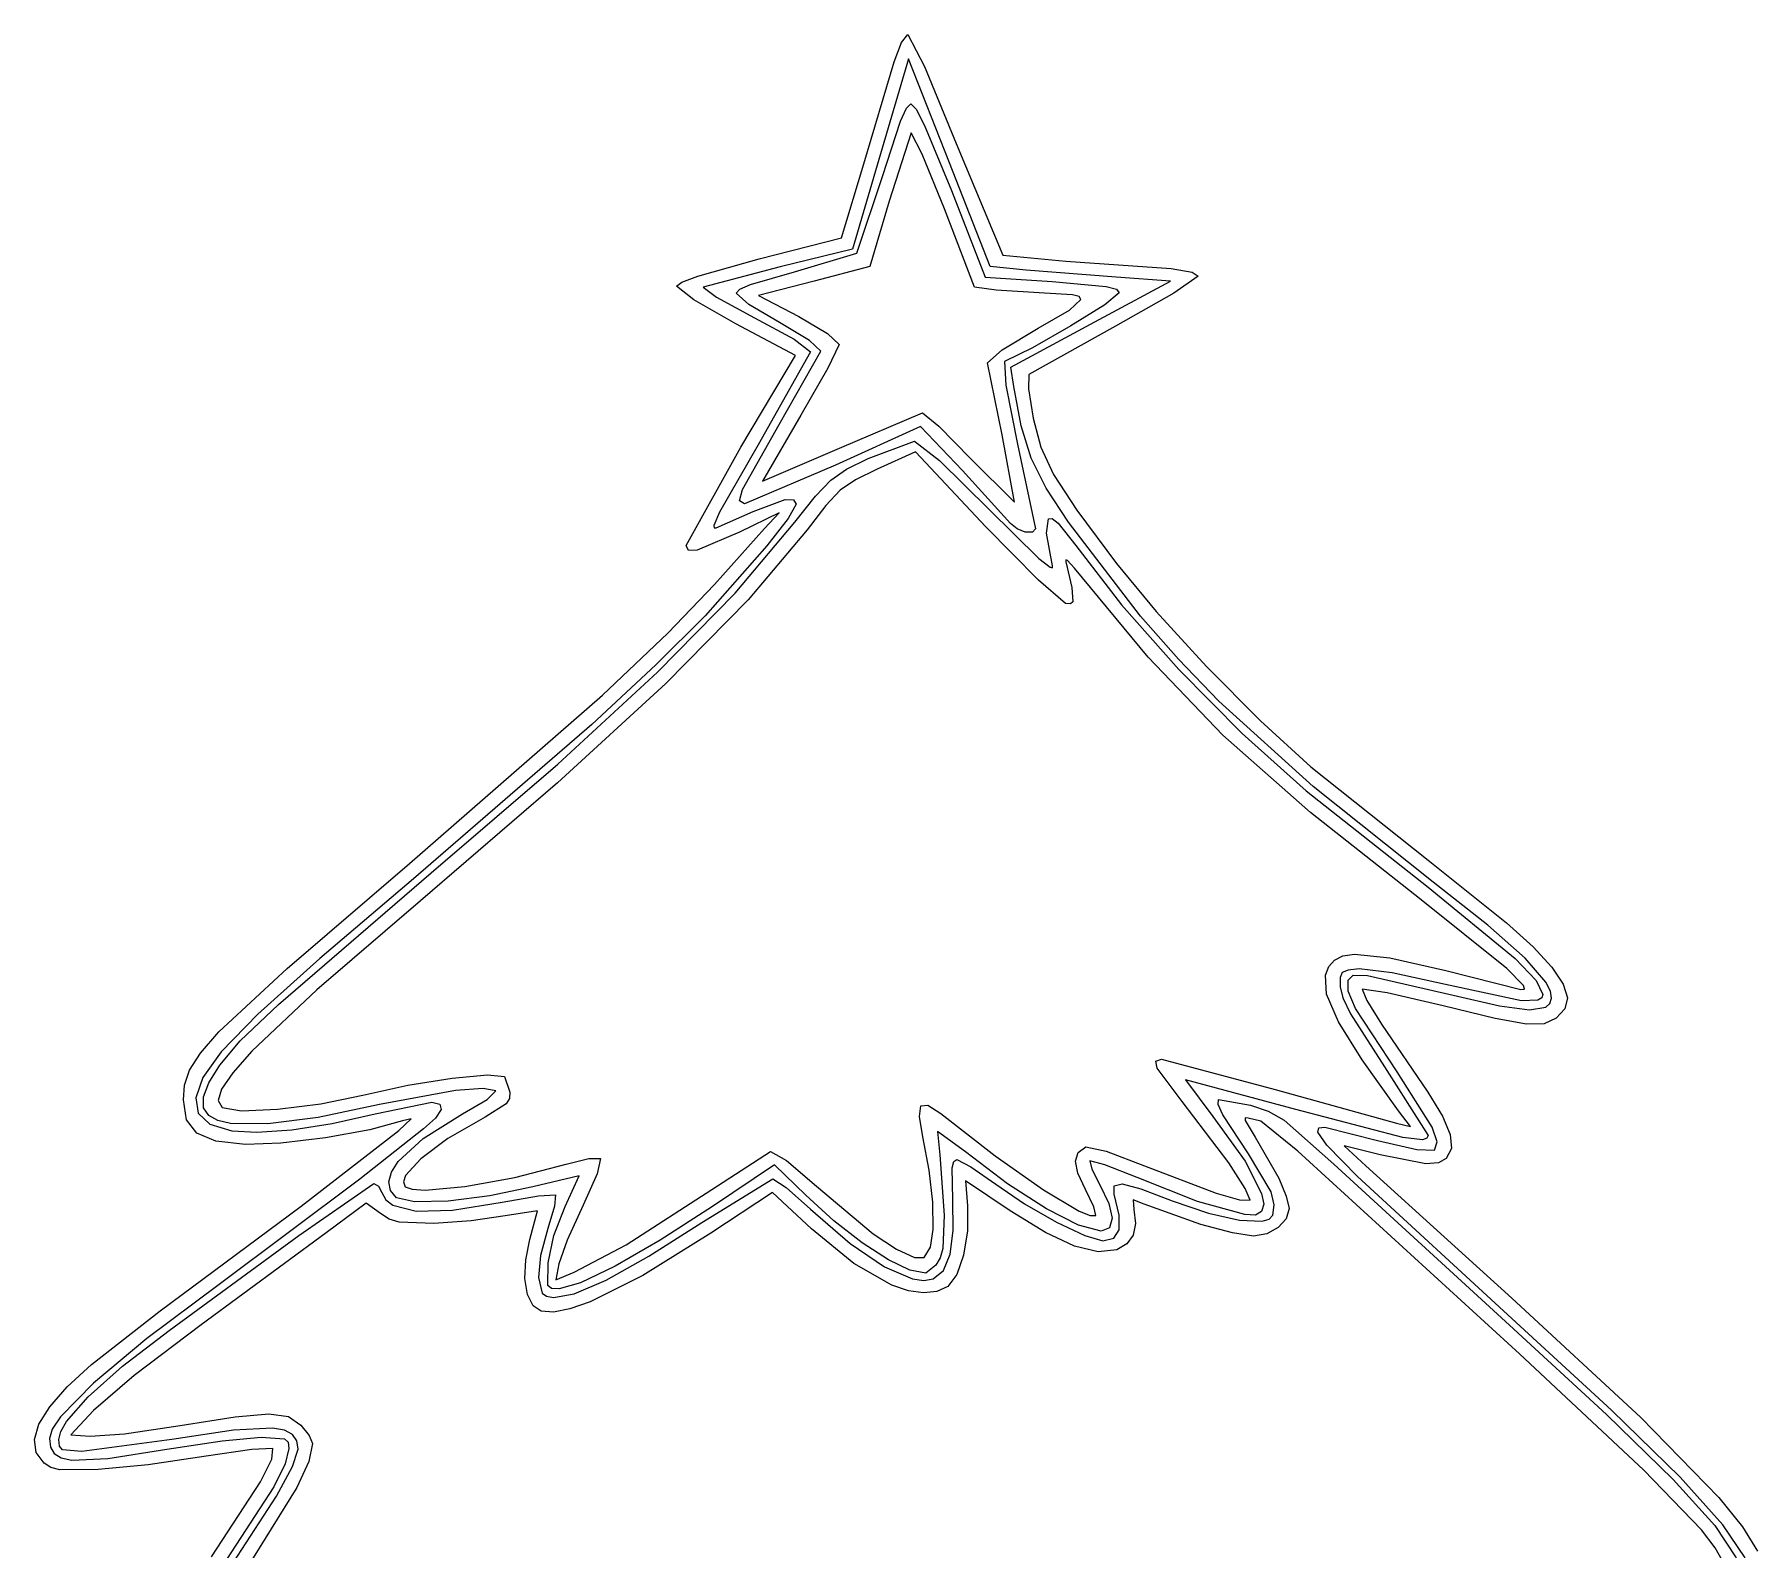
# Model space of a CAD drawing. Extents: x 19 to 161, y 35 to 213.
# Drawn here: x 40.6 to 142.2, y 124 to 213.4 of the extents above; entities that cross this region are included whole.
import ezdxf

# ---------------------------------------------------------------- set-up
doc = ezdxf.new("R2010")
doc.units = 0

msp = doc.modelspace()

# ---------------------------------------------------------------- linework, layer by layer
at = {"layer": 'Layer 1', "color": 1}
for p, q in [((91.71808, 212.883309), (92.09823, 213.36)), ((92.09823, 213.36), (93.077228, 211.474657)), ((91.291108, 211.737222), (91.71808, 212.883309)), ((89.512617, 205.74), (91.291108, 211.737222)), ((92.144652, 211.917757), (90.490201, 206.314028)), ((94.552228, 205.79499), (92.144652, 211.917757)), ((93.077228, 211.474657), (94.944777, 206.939444)), ((92.023726, 209.021889), (92.285213, 209.267778)), ((92.285213, 209.267778), (92.590752, 208.950209)), ((90.596206, 204.984078), (91.666545, 208.2551)), ((91.666545, 208.2551), (92.023726, 209.021889)), ((92.590752, 208.950209), (93.090791, 207.995066)), ((92.305257, 207.553118), (91.002245, 203.536381)), ((92.942834, 206.304037), (92.305257, 207.553118)), ((93.090791, 207.995066), (94.681229, 204.157428)), ((90.490201, 206.314028), (88.835749, 200.710298)), ((94.251478, 203.08667), (92.942834, 206.304037)), ((94.944777, 206.939444), (97.708393, 200.348404)), ((88.194444, 201.365556), (89.512617, 205.74)), ((96.959804, 199.672222), (94.552228, 205.79499)), ((89.09142, 200.468522), (90.596206, 204.984078)), ((91.002245, 203.536381), (89.858937, 199.672222)), ((94.681229, 204.157428), (96.661111, 199.047077)), ((96.037998, 198.467644), (94.251478, 203.08667)), ((83.326111, 200.128195), (88.194444, 201.365556)), ((79.711394, 199.115694), (83.326111, 200.128195)), ((88.835749, 200.710298), (84.563986, 199.656982)), ((85.422531, 199.374385), (89.09142, 200.468522)), ((97.708393, 200.348404), (101.40891, 199.99001)), ((78.775748, 198.763752), (79.711394, 199.115694)), ((84.563986, 199.656982), (80.034401, 198.457764)), ((82.819897, 198.625015), (85.422531, 199.374385)), ((89.858937, 199.672222), (86.574926, 198.825556)), ((99.068235, 199.467357), (96.959804, 199.672222)), ((104.377944, 199.044024), (99.068235, 199.467357)), ((101.40891, 199.99001), (107.628351, 199.558636)), ((107.628351, 199.558636), (108.867228, 199.353458)), ((109.22, 199.114825), (107.789927, 198.109883)), ((108.867228, 199.353458), (109.22, 199.114825)), ((78.457778, 198.526702), (78.775748, 198.763752)), ((79.487381, 197.723332), (78.457778, 198.526702)), ((80.034401, 198.457764), (80.819254, 197.869899)), ((81.985556, 198.114954), (82.191028, 198.343493)), ((82.731681, 197.43883), (81.985556, 198.114954)), ((82.191028, 198.343493), (82.819897, 198.625015)), ((86.574926, 198.825556), (83.290918, 197.978889)), ((97.306167, 198.293821), (96.037998, 198.467644)), ((96.661111, 199.047077), (100.612222, 198.795205)), ((100.157723, 198.100163), (97.306167, 198.293821)), ((101.798209, 198.014316), (100.157723, 198.100163)), ((100.612222, 198.795205), (103.786329, 198.510317)), ((102.87622, 196.285556), (107.579222, 198.825556)), ((104.563333, 198.123567), (103.706087, 197.426011)), ((103.786329, 198.510317), (104.395429, 198.34311)), ((107.789927, 198.109883), (104.351667, 196.164358)), ((107.579222, 198.825556), (104.377944, 199.044024)), ((104.395429, 198.34311), (104.563333, 198.123567)), ((81.962808, 196.303161), (79.487381, 197.723332)), ((80.819254, 197.869899), (83.06829, 196.661411)), ((84.525556, 196.37095), (82.731681, 197.43883)), ((83.290918, 197.978889), (85.672126, 196.732082)), ((99.786527, 196.0478), (101.635445, 197.114383)), ((101.635445, 197.114383), (102.298394, 197.727806)), ((103.706087, 197.426011), (101.713249, 196.174987)), ((102.192266, 197.904035), (101.798209, 198.014316)), ((102.298394, 197.727806), (102.192266, 197.904035)), ((85.467839, 194.443754), (81.962808, 196.303161)), ((83.06829, 196.661411), (85.392982, 195.392826)), ((86.293781, 195.320807), (84.525556, 196.37095)), ((85.672126, 196.732082), (87.353853, 195.732601)), ((98.173221, 193.745556), (102.87622, 196.285556)), ((104.351667, 196.164358), (99.242177, 193.321469)), ((101.713249, 196.174987), (99.453168, 194.888583)), ((85.392982, 195.392826), (86.359738, 194.66048)), ((86.978239, 194.68732), (86.293781, 195.320807)), ((87.353853, 195.732601), (88.053333, 195.080427)), ((88.053333, 195.080427), (87.390111, 193.69228)), ((97.665566, 194.772931), (99.786527, 196.0478)), ((82.245031, 189.026244), (85.467839, 194.443754)), ((86.359738, 194.66048), (83.276728, 189.17458)), ((84.508794, 190.370976), (86.978239, 194.68732)), ((96.802222, 194.010664), (97.665566, 194.772931)), ((99.453168, 194.888583), (97.794197, 194.084883)), ((97.794197, 194.084883), (97.88653, 192.682898)), ((87.390111, 193.69228), (85.795556, 190.923333)), ((97.657827, 189.75427), (96.802222, 194.010664)), ((98.34269, 192.616667), (98.173221, 193.745556)), ((99.242177, 193.321469), (99.2156, 192.468891)), ((97.88653, 192.682898), (98.570308, 189.203835)), ((98.778605, 190.279822), (98.34269, 192.616667)), ((99.2156, 192.468891), (99.490344, 190.738622)), ((88.074133, 188.974535), (92.956541, 191.064444)), ((92.956541, 191.064444), (93.931866, 190.272708)), ((82.352436, 186.539299), (84.508794, 190.370976)), ((85.795556, 190.923333), (83.537778, 187.02786)), ((92.842278, 190.256112), (87.83725, 187.97712)), ((95.316139, 187.657531), (92.842278, 190.256112)), ((93.931866, 190.272708), (95.790842, 188.369174)), ((99.37371, 188.38586), (98.778605, 190.279822)), ((99.490344, 190.738622), (99.93512, 189.039575)), ((79.022222, 183.244369), (82.245031, 189.026244)), ((83.276728, 189.17458), (80.99069, 185.197813)), ((83.537778, 187.02786), (88.074133, 188.974535)), ((89.760679, 188.35547), (92.487383, 189.383018)), ((92.487383, 189.383018), (93.963985, 188.239253)), ((98.396258, 185.791074), (97.657827, 189.75427)), ((97.657827, 189.75427), (97.657827, 189.75427)), ((98.570308, 189.203835), (99.624444, 184.216508)), ((99.93512, 189.039575), (100.684725, 187.425628)), ((87.83725, 187.97712), (82.479444, 185.700173)), ((88.476643, 187.727842), (89.760679, 188.35547)), ((92.546935, 188.749014), (90.300912, 187.72875)), ((96.699761, 184.33284), (92.546935, 188.749014)), ((93.963985, 188.239253), (96.898762, 185.361351)), ((95.790842, 188.369174), (98.396258, 185.791074)), ((100.26048, 186.606388), (99.37371, 188.38586)), ((86.65746, 186.149394), (87.556294, 187.091447)), ((87.556294, 187.091447), (88.476643, 187.727842)), ((89.006676, 187.102664), (88.104732, 186.488782)), ((90.300912, 187.72875), (89.006676, 187.102664)), ((98.15878, 184.533921), (95.316139, 187.657531)), ((100.684725, 187.425628), (102.065737, 185.32785)), ((82.184517, 185.86995), (82.352436, 186.539299)), ((82.973333, 185.249165), (84.869765, 185.943014)), ((84.869765, 185.943014), (85.35137, 185.925217)), ((85.35137, 185.925217), (85.513333, 185.662878)), ((85.437969, 184.60479), (86.65746, 186.149394)), ((88.104732, 186.488782), (87.264586, 185.602507)), ((101.571388, 184.613014), (100.26048, 186.606388)), ((80.99069, 185.197813), (80.668163, 184.419522)), ((80.807546, 184.279278), (82.973333, 185.249165)), ((84.516776, 185.160071), (82.183865, 184.020034)), ((82.479444, 185.700173), (82.184517, 185.86995)), ((83.654968, 184.231701), (84.516776, 185.160071)), ((85.513333, 185.662878), (85.035692, 184.828602)), ((87.264586, 185.602507), (86.155742, 184.159243)), ((96.898762, 185.361351), (99.829482, 182.46297)), ((102.065737, 185.32785), (104.404736, 182.177315)), ((82.183865, 184.020034), (79.681257, 182.957442)), ((80.668163, 184.419522), (80.684104, 184.277551)), ((80.684104, 184.277551), (80.807546, 184.279278)), ((80.696026, 180.931797), (83.654968, 184.231701)), ((81.916931, 180.427906), (85.437969, 184.60479)), ((86.155742, 184.159243), (82.691034, 180.024344)), ((85.035692, 184.828602), (83.793068, 183.222983)), ((99.794491, 181.186042), (96.699761, 184.33284)), ((98.537343, 184.211232), (98.15878, 184.533921)), ((98.15878, 184.533921), (98.15878, 184.533921)), ((99.024548, 184.025485), (98.537343, 184.211232)), ((99.445285, 184.014603), (99.024548, 184.025485)), ((99.624444, 184.216508), (99.445285, 184.014603)), ((100.28044, 183.963548), (100.385974, 184.804377)), ((100.638054, 182.033333), (100.28044, 183.963548)), ((100.385974, 184.804377), (100.614387, 184.817998)), ((100.614387, 184.817998), (100.960945, 184.561345)), ((100.960945, 184.561345), (102.011644, 183.239977)), ((105.820226, 179.06949), (101.571388, 184.613014)), ((79.170559, 182.944302), (79.022222, 183.244369)), ((79.681257, 182.957442), (79.170559, 182.944302)), ((83.793068, 183.222983), (80.154684, 179.0968)), ((102.011644, 183.239977), (104.705174, 179.739434)), ((99.829482, 182.46297), (100.484364, 181.952617)), ((100.484364, 181.952617), (100.622024, 181.920724)), ((100.622024, 181.920724), (100.638054, 182.033333)), ((101.508354, 182.351753), (101.413911, 182.382426)), ((101.413911, 182.382426), (101.419299, 182.265041)), ((101.419299, 182.265041), (101.760539, 180.759032)), ((101.929737, 181.894824), (101.508354, 182.351753)), ((106.259616, 176.651974), (101.929737, 181.894824)), ((104.404736, 182.177315), (106.740835, 179.34619)), ((77.952036, 178.061394), (80.696026, 180.931797)), ((101.403381, 179.821767), (99.794491, 181.186042)), ((77.348291, 175.761117), (81.916931, 180.427906)), ((82.691034, 180.024344), (77.840911, 175.101339)), ((101.690391, 179.803284), (101.403381, 179.821767)), ((101.830589, 179.913975), (101.690391, 179.803284)), ((101.760539, 180.759032), (101.830589, 179.913975)), ((80.154684, 179.0968), (77.251248, 176.197944)), ((104.705174, 179.739434), (108.084316, 175.926408)), ((108.047651, 176.533563), (105.820226, 179.06949)), ((106.740835, 179.34619), (109.713585, 176.105578)), ((74.102161, 174.418597), (77.952036, 178.061394)), ((71.466135, 170.347945), (77.348291, 175.761117)), ((77.251248, 176.197944), (73.467269, 172.692666)), ((110.676835, 172.060494), (106.259616, 176.651974)), ((110.438966, 174.060881), (108.047651, 176.533563)), ((108.084316, 175.926408), (111.819835, 172.15201)), ((109.713585, 176.105578), (112.893782, 172.904803)), ((77.840911, 175.101339), (71.44899, 169.240218)), ((62.724778, 164.486404), (74.102161, 174.418597)), ((115.998917, 169.023318), (110.438966, 174.060881)), ((112.893782, 172.904803), (115.852222, 170.193188)), ((73.467269, 172.692666), (62.952359, 163.587574)), ((115.830627, 167.499543), (110.676835, 172.060494)), ((111.819835, 172.15201), (115.5825, 168.767351)), ((64.004551, 163.931913), (71.466135, 170.347945)), ((115.852222, 170.193188), (122.766667, 164.693417)), ((71.44899, 169.240218), (63.358889, 162.290969)), ((115.5825, 168.767351), (122.767838, 163.092802)), ((123.071385, 163.392931), (115.998917, 169.023318)), ((122.370226, 162.348283), (115.830627, 167.499543)), ((122.766667, 164.693417), (127.390174, 161.001452)), ((54.992535, 156.182277), (64.004551, 163.931913)), ((55.499961, 158.296328), (62.724778, 164.486404)), ((62.952359, 163.587574), (57.434441, 158.881023)), ((122.767838, 163.092802), (127.903326, 158.894197)), ((126.292831, 160.84843), (123.071385, 163.392931)), ((63.358889, 162.290969), (57.260613, 157.048611)), ((127.423241, 158.295695), (122.370226, 162.348283)), ((128.489728, 158.900211), (126.292831, 160.84843)), ((127.390174, 161.001452), (128.960208, 159.568021)), ((128.960208, 159.568021), (130.066785, 158.37139)), ((57.434441, 158.881023), (53.782295, 155.60126)), ((116.923552, 158.42022), (117.2507, 158.799537)), ((117.2507, 158.799537), (117.739135, 159.038818)), ((117.739135, 159.038818), (118.423406, 159.139447)), ((118.423406, 159.139447), (120.517657, 158.930273)), ((120.517657, 158.930273), (123.809847, 158.183078)), ((127.903326, 158.894197), (129.137877, 157.593883)), ((129.722732, 157.488864), (128.489728, 158.900211)), ((51.486981, 154.557971), (55.499961, 158.296328)), ((116.72314, 157.899484), (116.923552, 158.42022)), ((116.790474, 156.782438), (116.72314, 157.899484)), ((117.709843, 158.066222), (117.588695, 157.767384)), ((117.588695, 157.767384), (117.592833, 157.216255)), ((118.053091, 158.203735), (117.709843, 158.066222)), ((118.715248, 158.270885), (118.053091, 158.203735)), ((118.066278, 157.608939), (118.357895, 157.901804)), ((118.068074, 156.965973), (118.066278, 157.608939)), ((118.357895, 157.901804), (119.197336, 157.893812)), ((120.654812, 158.050627), (118.715248, 158.270885)), ((119.197336, 157.893812), (124.253856, 156.728504)), ((123.795248, 157.353708), (120.654812, 158.050627)), ((123.809847, 158.183078), (128.2393, 157.070188)), ((128.392033, 157.301548), (127.423241, 158.295695)), ((129.137877, 157.593883), (129.54, 156.773632)), ((129.996728, 156.965951), (129.722732, 157.488864)), ((130.066785, 158.37139), (130.733173, 157.382882)), ((57.260613, 157.048611), (53.430452, 153.426032)), ((117.488296, 155.158077), (116.790474, 156.782438)), ((117.592833, 157.216255), (117.750156, 156.566146)), ((117.750156, 156.566146), (118.203815, 155.624541)), ((118.500506, 155.939082), (118.068074, 156.965973)), ((120.361302, 156.862312), (118.892218, 157.086292)), ((118.892218, 157.086292), (119.157056, 156.409899)), ((123.663095, 156.093547), (120.361302, 156.862312)), ((128.280835, 156.399388), (123.795248, 157.353708)), ((124.253856, 156.728504), (126.990783, 156.100348)), ((128.2393, 157.070188), (128.45975, 157.087019)), ((128.45975, 157.087019), (128.392033, 157.301548)), ((129.4696, 156.561383), (129.247337, 156.427143)), ((129.54, 156.773632), (129.4696, 156.561383)), ((129.94375, 156.239584), (130.052496, 156.554977)), ((130.052496, 156.554977), (129.996728, 156.965951)), ((130.733173, 157.382882), (130.982638, 156.573821)), ((130.982638, 156.573821), (130.838448, 155.915531)), ((53.782295, 155.60126), (51.610613, 153.38464)), ((52.745451, 154.031332), (54.992535, 156.182277)), ((118.203815, 155.624541), (120.203389, 152.499619)), ((120.939193, 152.20306), (118.500506, 155.939082)), ((119.157056, 156.409899), (120.024054, 155.013937)), ((126.730342, 155.351418), (123.663095, 156.093547)), ((126.990783, 156.100348), (128.746266, 155.865729)), ((129.247337, 156.427143), (128.280835, 156.399388)), ((128.746266, 155.865729), (129.705204, 156.019117)), ((129.705204, 156.019117), (129.94375, 156.239584)), ((130.838448, 155.915531), (130.323869, 155.379335)), ((50.39527, 153.30584), (51.486981, 154.557971)), ((118.880518, 152.907926), (117.488296, 155.158077)), ((120.024054, 155.013937), (122.748819, 151.003573)), ((128.567415, 155.01669), (126.730342, 155.351418)), ((129.617522, 155.041837), (128.567415, 155.01669)), ((130.323869, 155.379335), (129.617522, 155.041837)), ((51.537181, 152.60524), (52.745451, 154.031332)), ((53.430452, 153.426032), (52.295423, 152.148619)), ((49.758927, 152.303821), (50.39527, 153.30584)), ((51.610613, 153.38464), (50.534085, 151.867517)), ((50.898193, 151.557534), (51.537181, 152.60524)), ((106.729341, 152.837126), (107.059041, 152.964444)), ((106.803101, 152.415917), (106.729341, 152.837126)), ((108.275205, 150.45629), (106.803101, 152.415917)), ((107.059041, 152.964444), (113.761819, 151.166088)), ((121.031048, 149.913509), (118.880518, 152.907926)), ((120.203389, 152.499619), (122.766667, 148.459475)), ((49.388889, 150.566366), (49.462088, 151.430976)), ((49.462088, 151.430976), (49.758927, 152.303821)), ((50.534085, 151.867517), (50.115657, 150.66982)), ((50.57948, 150.725487), (50.898193, 151.557534)), ((52.295423, 152.148619), (51.642833, 151.187904)), ((59.972222, 150.833444), (62.617725, 151.416274)), ((62.617725, 151.416274), (65.24366, 151.840726)), ((65.24366, 151.840726), (67.318853, 152.036698)), ((67.318853, 152.036698), (68.312132, 151.934091)), ((68.312132, 151.934091), (68.642444, 151.014605)), ((114.980703, 149.992811), (108.472433, 151.746506)), ((108.472433, 151.746506), (110.07902, 149.567584)), ((123.021609, 148.937879), (120.939193, 152.20306)), ((49.572106, 149.384758), (49.388889, 150.566366)), ((50.115657, 150.66982), (50.250568, 149.764878)), ((50.576461, 150.088186), (50.57948, 150.725487)), ((51.642833, 151.187904), (51.444486, 150.514471)), ((51.444486, 150.514471), (51.672185, 150.098904)), ((57.494284, 150.326802), (59.972222, 150.833444)), ((60.705148, 149.725826), (64.045033, 150.424444)), ((65.438015, 151.109072), (60.96, 150.284177)), ((64.045033, 150.424444), (64.516676, 150.30651)), ((67.071831, 151.225919), (65.438015, 151.109072)), ((65.854013, 149.723306), (67.300894, 150.584841)), ((67.813005, 151.088299), (67.071831, 151.225919)), ((67.300894, 150.584841), (67.813005, 151.088299)), ((68.620717, 150.644804), (68.413395, 150.320343)), ((68.642444, 151.014605), (68.620717, 150.644804)), ((111.025954, 146.837442), (108.275205, 150.45629)), ((110.389106, 150.280678), (110.408277, 150.577908)), ((110.408277, 150.577908), (112.304909, 150.243678)), ((113.761819, 151.166088), (120.908166, 149.173486)), ((122.748819, 151.003573), (123.613113, 149.600422)), ((50.18187, 148.59457), (49.572106, 149.384758)), ((50.250568, 149.764878), (50.953355, 149.1259)), ((50.884557, 149.624714), (50.576461, 150.088186)), ((51.410466, 149.344976), (50.884557, 149.624714)), ((52.176146, 149.170692), (51.410466, 149.344976)), ((51.672185, 150.098904), (52.822315, 149.91334)), ((52.822315, 149.91334), (54.936998, 150.004703)), ((57.33464, 149.508328), (54.366431, 149.134532)), ((54.936998, 150.004703), (57.494284, 150.326802)), ((60.96, 150.284177), (57.33464, 149.508328)), ((58.167001, 149.168008), (60.705148, 149.725826)), ((62.088889, 148.744946), (62.816673, 149.438162)), ((62.816673, 149.438162), (62.308698, 149.321071)), ((63.520556, 148.285391), (65.854013, 149.723306)), ((64.250347, 149.481013), (63.53775, 148.852103)), ((64.580885, 149.978925), (64.250347, 149.481013)), ((64.516676, 150.30651), (64.580885, 149.978925)), ((67.17547, 149.539452), (64.988389, 148.269516)), ((68.413395, 150.320343), (67.17547, 149.539452)), ((92.777358, 149.582475), (92.870135, 150.202119)), ((92.987467, 148.368405), (92.777358, 149.582475)), ((92.870135, 150.202119), (93.284489, 150.252012)), ((93.284489, 150.252012), (94.039109, 149.756831)), ((94.039109, 149.756831), (97.253489, 147.254183)), ((110.07902, 149.567584), (111.984824, 146.939659)), ((110.662891, 149.676105), (110.389106, 150.280678)), ((112.183858, 147.374387), (110.662891, 149.676105)), ((112.159768, 149.484763), (111.980757, 149.50092)), ((111.980757, 149.50092), (111.985535, 149.330626)), ((112.902625, 149.295556), (112.159768, 149.484763)), ((112.304909, 150.243678), (113.335508, 149.895781)), ((113.335508, 149.895781), (114.279812, 149.355787)), ((114.279812, 149.355787), (117.218968, 146.775297)), ((121.277575, 148.335362), (114.980703, 149.992811)), ((121.730776, 148.979238), (121.031048, 149.913509)), ((123.613113, 149.600422), (124.075163, 148.508984)), ((51.308347, 148.130673), (50.18187, 148.59457)), ((50.953355, 149.1259), (52.238554, 148.726093)), ((54.366431, 149.134532), (52.176146, 149.170692)), ((52.238554, 148.726093), (53.728171, 148.643871)), ((53.728171, 148.643871), (55.772831, 148.799266)), ((57.776166, 148.327565), (55.125476, 148.00711)), ((55.772831, 148.799266), (58.167001, 149.168008)), ((56.341361, 144.297624), (62.088889, 148.744946)), ((60.376373, 148.79649), (57.776166, 148.327565)), ((63.53775, 148.852103), (59.798306, 145.883909)), ((62.308698, 149.321071), (60.376373, 148.79649)), ((93.354759, 146.421631), (92.987467, 148.368405)), ((95.49649, 147.502409), (93.839247, 148.683461)), ((93.839247, 148.683461), (93.9922, 147.32)), ((111.985535, 149.330626), (112.574265, 148.354872)), ((112.574265, 148.354872), (113.968485, 145.938079)), ((115.089028, 147.531667), (112.902625, 149.295556)), ((116.275556, 148.652986), (116.320851, 148.911646)), ((116.793456, 147.881947), (116.275556, 148.652986)), ((116.320851, 148.911646), (116.689432, 148.948684)), ((116.689432, 148.948684), (119.792615, 148.163641)), ((120.908166, 149.173486), (121.730776, 148.979238)), ((122.451569, 148.208503), (121.277575, 148.335362)), ((122.766667, 148.459475), (122.695039, 148.290982)), ((123.300119, 148.080766), (123.021609, 148.937879)), ((124.075163, 148.508984), (124.146614, 147.687503)), ((53.041702, 147.927941), (51.308347, 148.130673)), ((55.125476, 148.00711), (53.041702, 147.927941)), ((62.048816, 146.926008), (63.520556, 148.285391)), ((64.988389, 148.269516), (63.380333, 147.079856)), ((80.549346, 145.2716), (84.005908, 147.517352)), ((84.005908, 147.517352), (84.945186, 146.989379)), ((93.9922, 147.32), (94.249931, 143.752931)), ((97.984812, 145.609983), (95.49649, 147.502409)), ((101.975052, 146.948486), (102.132846, 147.461199)), ((102.132846, 147.461199), (102.593812, 147.784701)), ((102.593812, 147.784701), (103.793647, 147.528193)), ((103.793647, 147.528193), (106.057435, 146.673212)), ((113.51254, 145.144148), (112.183858, 147.374387)), ((128.165524, 135.584741), (115.089028, 147.531667)), ((118.609124, 146.046404), (116.793456, 147.881947)), ((119.944444, 147.306863), (117.827778, 147.848495)), ((117.827778, 147.848495), (119.110616, 146.667025)), ((119.792615, 148.163641), (122.111395, 147.62605)), ((122.639165, 146.787873), (119.944444, 147.306863)), ((122.111395, 147.62605), (123.144509, 147.584953)), ((122.695039, 148.290982), (122.451569, 148.208503)), ((123.144509, 147.584953), (123.300119, 148.080766)), ((124.146614, 147.687503), (123.839111, 147.094222)), ((61.50441, 145.728373), (61.656595, 146.30177)), ((61.656595, 146.30177), (62.048816, 146.926008)), ((63.380333, 147.079856), (62.493015, 146.09402)), ((68.931774, 145.986868), (71.946251, 146.772574)), ((71.946251, 146.772574), (73.29457, 147.100937)), ((73.29457, 147.100937), (73.988913, 147.103976)), ((73.988913, 147.103976), (73.781561, 146.19951)), ((84.243333, 146.735478), (80.574444, 144.272214)), ((86.077778, 144.937299), (84.243333, 146.735478)), ((84.945186, 146.989379), (86.710743, 145.472446)), ((93.564308, 144.517866), (93.354759, 146.421631)), ((94.714521, 146.554452), (94.806845, 146.930071)), ((94.753724, 144.68449), (94.714521, 146.554452)), ((94.806845, 146.930071), (94.984062, 147.037778)), ((94.984062, 147.037778), (95.814414, 146.610447)), ((95.814414, 146.610447), (97.281165, 145.583035)), ((97.253489, 147.254183), (100.09709, 145.254305)), ((102.12024, 146.228007), (101.975052, 146.948486)), ((103.713187, 146.730748), (102.833782, 146.954522)), ((102.833782, 146.954522), (102.939122, 146.479169)), ((102.939122, 146.479169), (103.409564, 145.553472)), ((105.61033, 145.975564), (103.713187, 146.730748)), ((106.057435, 146.673212), (110.270744, 145.063276)), ((111.990184, 145.338555), (111.025954, 146.837442)), ((111.984824, 146.939659), (112.953557, 145.045791)), ((117.218968, 146.775297), (127.574291, 137.271709)), ((119.110616, 146.667025), (127.718394, 138.858337)), ((123.378611, 146.840467), (122.639165, 146.787873)), ((123.839111, 147.094222), (123.378611, 146.840467)), ((59.798306, 145.883909), (51.505556, 139.67845)), ((56.198934, 142.568354), (60.624915, 145.626667)), ((60.624915, 145.626667), (60.883338, 145.473442)), ((60.883338, 145.473442), (61.087516, 145.105052)), ((61.600461, 145.216217), (61.50441, 145.728373)), ((62.493015, 146.09402), (62.363919, 145.716144)), ((62.363919, 145.716144), (62.46815, 145.435554)), ((62.46815, 145.435554), (62.879886, 145.283361)), ((62.879886, 145.283361), (63.648534, 145.241593)), ((63.648534, 145.241593), (65.984472, 145.450953)), ((65.984472, 145.450953), (68.931774, 145.986868)), ((69.991111, 145.429467), (67.460933, 144.898877)), ((72.726194, 146.081366), (69.991111, 145.429467)), ((71.901423, 144.263209), (72.726194, 146.081366)), ((73.781561, 146.19951), (72.961971, 144.346004)), ((75.494444, 142.012348), (80.549346, 145.2716)), ((79.945478, 143.328331), (84.144493, 145.908889)), ((84.144493, 145.908889), (84.924962, 145.380785)), ((84.924962, 145.380785), (86.362684, 144.111088)), ((86.710743, 145.472446), (90.055251, 142.661496)), ((98.123163, 144.018979), (95.496894, 145.774935)), ((95.496894, 145.774935), (95.618314, 144.310749)), ((97.281165, 145.583035), (98.97469, 144.435836)), ((100.264968, 144.129276), (97.984812, 145.609983)), ((102.56822, 145.281204), (102.12024, 146.228007)), ((103.072843, 144.255341), (102.56822, 145.281204)), ((103.409564, 145.553472), (103.94562, 144.446748)), ((104.260423, 145.487468), (104.739001, 145.598413)), ((104.270979, 144.991667), (104.260423, 145.487468)), ((104.739001, 145.598413), (105.836696, 145.309856)), ((109.173558, 144.573575), (105.61033, 145.975564)), ((105.836696, 145.309856), (107.683489, 144.60715)), ((112.274985, 144.636465), (111.990184, 145.338555)), ((113.968485, 145.938079), (114.408261, 144.88435)), ((127.705556, 137.671714), (118.609124, 146.046404)), ((48.019245, 138.128369), (56.341361, 144.297624)), ((60.168115, 144.474173), (57.812392, 142.709333)), ((61.011085, 143.850975), (60.168115, 144.474173)), ((61.087516, 145.105052), (61.327116, 144.670891)), ((61.327116, 144.670891), (61.740765, 144.341125)), ((61.952951, 144.775705), (61.600461, 145.216217)), ((61.740765, 144.341125), (63.112253, 143.992993)), ((63.021799, 144.537832), (61.952951, 144.775705)), ((64.997811, 144.590277), (63.021799, 144.537832)), ((67.460933, 144.898877), (64.997811, 144.590277)), ((65.246068, 144.057081), (68.186294, 144.529818)), ((68.186294, 144.529818), (70.331388, 144.899105)), ((70.331388, 144.899105), (71.326954, 144.949345)), ((71.265595, 144.29654), (70.869573, 142.97553)), ((71.226185, 142.554388), (71.901423, 144.263209)), ((71.326954, 144.949345), (71.265595, 144.29654)), ((72.961971, 144.346004), (72.023021, 142.28597)), ((80.574444, 144.272214), (77.4955, 142.292962)), ((84.122675, 145.092126), (80.492498, 142.691798)), ((86.420475, 142.957426), (84.122675, 145.092126)), ((87.736343, 143.431506), (86.077778, 144.937299)), ((93.598255, 142.914338), (93.564308, 144.517866)), ((94.775037, 142.852668), (94.753724, 144.68449)), ((95.618314, 144.310749), (95.610957, 142.829483)), ((98.97469, 144.435836), (100.858027, 143.356096)), ((100.09709, 145.254305), (102.199681, 144.000722)), ((103.191033, 143.73696), (103.072843, 144.255341)), ((103.94562, 144.446748), (104.141728, 143.577092)), ((104.564955, 143.755699), (104.270979, 144.991667)), ((106.036731, 144.400281), (105.379929, 144.654899)), ((105.379929, 144.654899), (105.432327, 144.085968)), ((109.378289, 143.202981), (106.036731, 144.400281)), ((107.683489, 144.60715), (109.818091, 143.867979)), ((111.971901, 143.789617), (109.173558, 144.573575)), ((110.270744, 145.063276), (111.652798, 144.667977)), ((111.652798, 144.667977), (112.274985, 144.636465)), ((112.953557, 145.045791), (113.078092, 144.399862)), ((113.078092, 144.399862), (112.958242, 143.968328)), ((113.705875, 144.376017), (113.51254, 145.144148)), ((113.618905, 143.754198), (113.705875, 144.376017)), ((114.408261, 144.88435), (114.576025, 144.145)), ((61.529859, 143.530207), (61.011085, 143.850975)), ((62.116328, 143.346347), (61.529859, 143.530207)), ((64.158693, 143.265378), (62.116328, 143.346347)), ((63.112253, 143.992993), (65.246068, 144.057081)), ((66.345939, 143.415845), (64.158693, 143.265378)), ((68.368333, 143.724805), (66.345939, 143.415845)), ((70.273333, 144.012864), (68.368333, 143.724805)), ((69.819128, 142.316683), (70.273333, 144.012864)), ((76.829166, 141.348103), (79.945478, 143.328331)), ((86.362684, 144.111088), (88.689934, 142.098243)), ((89.412678, 142.122393), (87.736343, 143.431506)), ((94.249931, 143.752931), (94.154967, 141.794927)), ((100.206444, 142.740329), (98.123163, 144.018979)), ((102.163012, 143.162194), (100.264968, 144.129276)), ((100.858027, 143.356096), (102.533539, 142.554066)), ((102.199681, 144.000722), (102.857402, 143.729893)), ((102.857402, 143.729893), (103.191033, 143.73696)), ((104.141728, 143.577092), (103.995614, 143.009918)), ((104.555177, 142.899371), (104.564955, 143.755699)), ((105.529843, 143.267454), (105.387867, 142.584685)), ((105.432327, 144.085968), (105.529843, 143.267454)), ((109.818091, 143.867979), (111.654364, 143.459958)), ((111.654364, 143.459958), (112.989053, 143.412294)), ((112.590636, 143.761482), (111.971901, 143.789617)), ((112.958242, 143.968328), (112.590636, 143.761482)), ((112.989053, 143.412294), (113.404787, 143.532725)), ((113.404787, 143.532725), (113.618905, 143.754198)), ((114.402854, 143.546413), (113.93188, 143.02692)), ((114.576025, 144.145), (114.402854, 143.546413)), ((48.542222, 136.957816), (56.198934, 142.568354)), ((57.812392, 142.709333), (50.43286, 137.302271)), ((69.569317, 141.1235), (69.819128, 142.316683)), ((70.869573, 142.97553), (70.440657, 141.378653)), ((70.895281, 140.954032), (71.226185, 142.554388)), ((72.023021, 142.28597), (71.5287, 140.884958)), ((77.4955, 142.292962), (74.843123, 140.759888)), ((80.492498, 142.691798), (76.471473, 140.201611)), ((88.920545, 140.91141), (86.420475, 142.957426)), ((90.055251, 142.661496), (91.437695, 141.749303)), ((93.43874, 141.868274), (93.598255, 142.914338)), ((94.586977, 141.450481), (94.775037, 142.852668)), ((95.610957, 142.829483), (95.381637, 141.410202)), ((101.927812, 141.93925), (100.206444, 142.740329)), ((103.505, 142.810642), (102.163012, 143.162194)), ((102.533539, 142.554066), (103.603592, 142.24)), ((103.995614, 143.009918), (103.505, 142.810642)), ((103.603592, 142.24), (104.236454, 142.401275)), ((104.236454, 142.401275), (104.555177, 142.899371)), ((105.387867, 142.584685), (105.016226, 142.060746)), ((111.230954, 142.718818), (109.378289, 143.202981)), ((112.480124, 142.522222), (111.230954, 142.718818)), ((113.259003, 142.660772), (112.480124, 142.522222)), ((113.93188, 143.02692), (113.259003, 142.660772)), ((70.440657, 141.378653), (70.324839, 140.086563)), ((72.43495, 140.403673), (75.494444, 142.012348)), ((74.308782, 139.937233), (76.829166, 141.348103)), ((75.494444, 142.012348), (75.494444, 142.012348)), ((88.689934, 142.098243), (90.717328, 140.716278)), ((90.958549, 141.11646), (89.412678, 142.122393)), ((91.437695, 141.749303), (92.498113, 141.259735)), ((92.498113, 141.259735), (93.06889, 141.264209)), ((93.06889, 141.264209), (93.43874, 141.868274)), ((93.999355, 141.235799), (93.748552, 140.821512)), ((94.154967, 141.794927), (93.999355, 141.235799)), ((94.193578, 140.49429), (94.586977, 141.450481)), ((95.381637, 141.410202), (94.979184, 140.252114)), ((103.32225, 141.602972), (101.927812, 141.93925)), ((104.424745, 141.718724), (103.32225, 141.602972)), ((105.016226, 142.060746), (104.424745, 141.718724)), ((69.520887, 140.019183), (69.569317, 141.1235)), ((70.884443, 139.617769), (70.895281, 140.954032)), ((70.895281, 140.954032), (70.895281, 140.954032)), ((71.5287, 140.884958), (71.35101, 139.953249)), ((71.35101, 139.953249), (72.43495, 140.403673)), ((74.843123, 140.759888), (72.796756, 139.769368)), ((76.471473, 140.201611), (73.366436, 138.649711)), ((91.15304, 139.636614), (88.920545, 140.91141)), ((90.717328, 140.716278), (92.376447, 140.004061)), ((92.225721, 140.520211), (90.958549, 141.11646)), ((93.156275, 140.340634), (92.225721, 140.520211)), ((93.748552, 140.821512), (93.156275, 140.340634)), ((93.598873, 140.000457), (94.193578, 140.49429)), ((94.979184, 140.252114), (94.452429, 139.554427)), ((51.505556, 139.67845), (47.234233, 136.479691)), ((69.669797, 139.08565), (69.520887, 140.019183)), ((70.324839, 140.086563), (70.534363, 139.16381)), ((71.098582, 139.444767), (70.884443, 139.617769)), ((71.535846, 139.417778), (71.098582, 139.444767)), ((72.796756, 139.769368), (71.535846, 139.417778)), ((72.423524, 139.115584), (74.308782, 139.937233)), ((92.140597, 139.300435), (91.15304, 139.636614)), ((93.02724, 139.171474), (92.140597, 139.300435)), ((92.376447, 140.004061), (93.046523, 139.911253)), ((93.801631, 139.254537), (93.02724, 139.171474)), ((93.046523, 139.911253), (93.598873, 140.000457)), ((94.452429, 139.554427), (93.801631, 139.254537)), ((70.01201, 138.404817), (69.669797, 139.08565)), ((70.485248, 138.105236), (70.01201, 138.404817)), ((70.534363, 139.16381), (70.788005, 138.986508)), ((70.788005, 138.986508), (71.212586, 138.903019)), ((72.165826, 138.229059), (71.204309, 138.047109)), ((71.212586, 138.903019), (72.423524, 139.115584)), ((73.366436, 138.649711), (72.165826, 138.229059)), ((127.718394, 138.858337), (135.317805, 131.835835)), ((43.967204, 134.962377), (48.019245, 138.128369)), ((50.43286, 137.302271), (46.495229, 134.311352)), ((71.204309, 138.047109), (70.485248, 138.105236)), ((127.574291, 137.271709), (133.287746, 132.006845)), ((133.576883, 132.262661), (127.705556, 137.671714)), ((47.234233, 136.479691), (44.090892, 133.855219)), ((45.805843, 134.861702), (48.542222, 136.957816)), ((135.489543, 128.735293), (128.165524, 135.584741)), ((42.545196, 133.632375), (43.967204, 134.962377)), ((43.765873, 133.0487), (45.805843, 134.861702)), ((46.495229, 134.311352), (44.08286, 132.235025)), ((41.51625, 132.458377), (42.545196, 133.632375)), ((44.090892, 133.855219), (42.150161, 131.872657)), ((40.873155, 131.43089), (41.51625, 132.458377)), ((42.4913, 131.58697), (43.765873, 133.0487)), ((44.08286, 132.235025), (42.756667, 130.81)), ((137.626868, 128.311765), (133.576883, 132.262661)), ((40.608701, 130.540422), (40.873155, 131.43089)), ((41.654095, 131.143226), (41.486667, 130.599632)), ((42.150161, 131.872657), (41.654095, 131.143226)), ((42.162596, 131.009132), (42.4913, 131.58697)), ((45.917842, 130.878473), (49.199554, 131.36142)), ((52.345276, 131.093218), (48.697899, 130.526578)), ((49.199554, 131.36142), (52.434755, 131.878408)), ((54.635462, 131.202074), (52.345276, 131.093218)), ((52.434755, 131.878408), (54.421438, 132.054037)), ((54.421438, 132.054037), (55.57633, 131.88982)), ((55.351137, 131.078909), (54.635462, 131.202074)), ((55.822947, 130.83419), (55.351137, 131.078909)), ((55.57633, 131.88982), (56.31616, 131.387271)), ((56.31616, 131.387271), (56.8054, 130.780334)), ((133.287746, 132.006845), (137.219132, 128.17287)), ((135.317805, 131.835835), (139.921167, 127.123062)), ((40.715678, 129.777478), (40.608701, 130.540422)), ((41.486667, 130.599632), (41.550552, 130.086904)), ((41.550552, 130.086904), (41.767567, 129.704901)), ((42.051111, 130.544672), (42.162596, 131.009132)), ((42.084851, 130.147103), (42.051111, 130.544672)), ((42.25401, 129.930393), (42.084851, 130.147103)), ((42.756667, 130.81), (43.89059, 130.72642)), ((48.697899, 130.526578), (43.406232, 129.822222)), ((43.89059, 130.72642), (45.917842, 130.878473)), ((48.415677, 129.962134), (51.672553, 130.459937)), ((51.672553, 130.459937), (53.975, 130.667689)), ((53.975, 130.667689), (55.354792, 130.569358)), ((55.354792, 130.569358), (55.55737, 130.370473)), ((55.55737, 130.370473), (55.597778, 130.005368)), ((56.082705, 130.465548), (55.822947, 130.83419)), ((56.162222, 129.970612), (56.082705, 130.465548)), ((57.008889, 130.293866), (56.783723, 129.238469)), ((56.8054, 130.780334), (57.008889, 130.293866)), ((41.186876, 129.132567), (40.715678, 129.777478)), ((41.565524, 128.883269), (41.186876, 129.132567)), ((41.767567, 129.704901), (42.175753, 129.450125)), ((42.175753, 129.450125), (42.813151, 129.319075)), ((43.406232, 129.822222), (42.25401, 129.930393)), ((42.813151, 129.319075), (44.927746, 129.414152)), ((47.315345, 129.042801), (44.361876, 128.761397)), ((44.927746, 129.414152), (48.415677, 129.962134)), ((50.72568, 129.545596), (47.315345, 129.042801)), ((53.425294, 129.95075), (50.72568, 129.545596)), ((54.670009, 129.997398), (53.425294, 129.95075)), ((53.934152, 128.044035), (54.5956, 129.375795)), ((54.5956, 129.375795), (54.670009, 129.997398)), ((55.38337, 129.097417), (54.720586, 127.73893)), ((55.597778, 130.005368), (55.38337, 129.097417)), ((55.81865, 128.945621), (56.162222, 129.970612)), ((56.783723, 129.238469), (56.07778, 127.701109)), ((42.1143, 128.75077), (41.565524, 128.883269)), ((44.361876, 128.761397), (42.1143, 128.75077)), ((51.055806, 123.613333), (53.934152, 128.044035)), ((54.883731, 127.19131), (55.81865, 128.945621)), ((138.894631, 125.210406), (135.489543, 128.735293)), ((137.219132, 128.17287), (139.668984, 125.461518)), ((140.155779, 125.510864), (137.626868, 128.311765)), ((51.814628, 122.484444), (54.883731, 127.19131)), ((54.720586, 127.73893), (51.932518, 123.460775)), ((56.07778, 127.701109), (53.040887, 122.837222)), ((139.921167, 127.123062), (141.307509, 125.394303)), ((139.700558, 124.140637), (138.894631, 125.210406)), ((139.668984, 125.461518), (140.937841, 123.564526)), ((141.463889, 123.551798), (140.155779, 125.510864)), ((141.307509, 125.394303), (142.194654, 123.956752)), ((140.214333, 123.237165), (139.700558, 124.140637))]:
    msp.add_line(p, q, dxfattribs=at)

doc.saveas('drawing.dxf')
